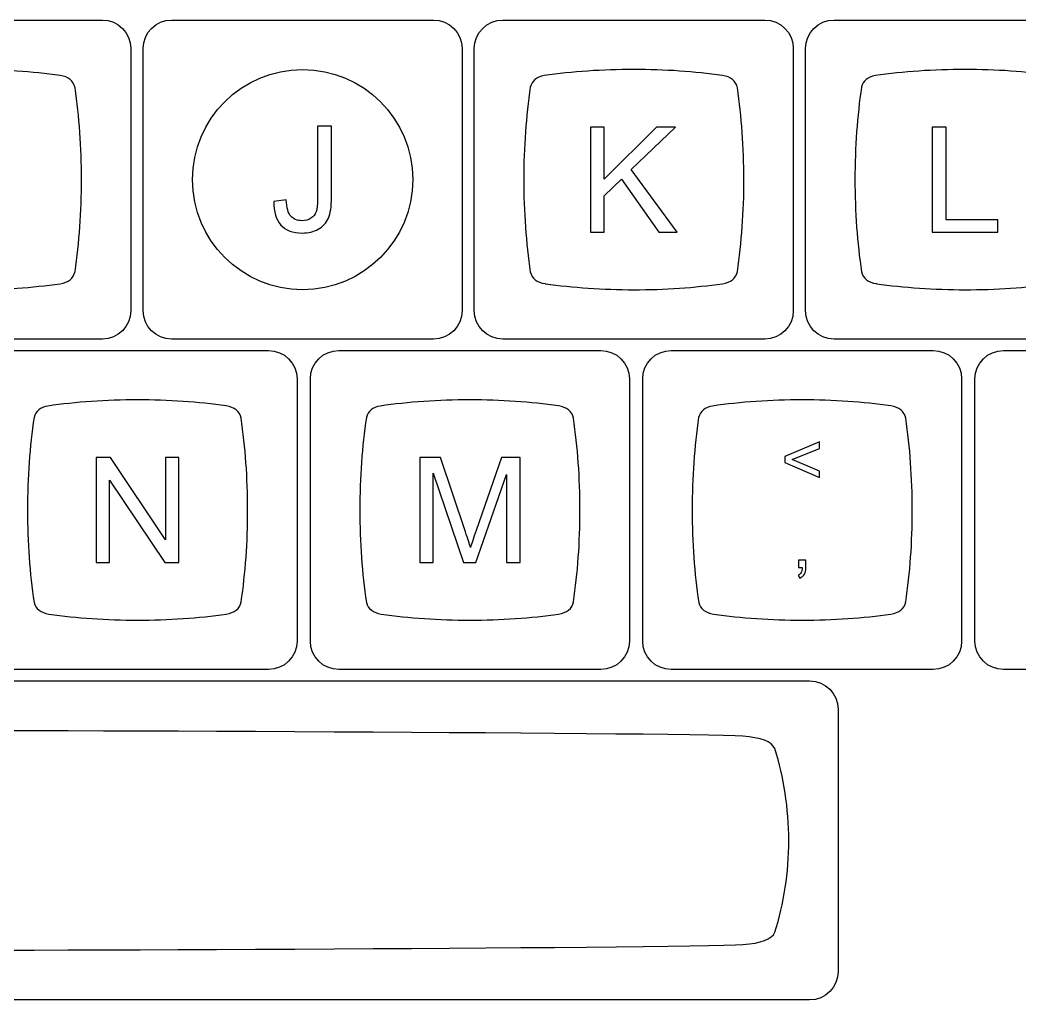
# Model space of a CAD drawing. Header units: millimetres. Extents: x -493 to 473, y -489 to 489.
# Drawn here: x -337.2 to -279.6, y -346.9 to -290.4 of the extents above; entities that cross this region are included whole.
import ezdxf

# ---------------------------------------------------------------- set-up
doc = ezdxf.new("R2010")
doc.units = ezdxf.units.MM
doc.header["$MEASUREMENT"] = 0
doc.layers.add('Layer 1', color=7, linetype='Continuous')

msp = doc.modelspace()

# ---------------------------------------------------------------- linework, layer by layer
at = {"layer": 'Layer 1', "color": 159}
msp.add_ellipse((-320.9403, -299.6455), major_axis=(0, 6.35), ratio=1, dxfattribs=at)
at = {"layer": 'Layer 1', "color": 169}
for points in [[(-347.598, -308.8455), (-347.598, -308.8455), (-332.4906, -308.8455), (-332.4906, -308.8455), (-332.4906, -308.8455), (-331.5851, -308.8455), (-330.8443, -308.1047), (-330.8443, -307.1992), (-330.8443, -307.1992), (-330.8443, -307.1992), (-330.8443, -292.0918), (-330.8443, -292.0918), (-330.8443, -292.0918), (-330.8443, -291.1863), (-331.5851, -290.4455), (-332.4906, -290.4455), (-332.4906, -290.4455), (-332.4906, -290.4455), (-347.598, -290.4455), (-347.598, -290.4455), (-347.598, -290.4455), (-348.5035, -290.4455), (-349.2443, -291.1863), (-349.2443, -292.0918), (-349.2443, -292.0918), (-349.2443, -292.0918), (-349.2443, -307.1992), (-349.2443, -307.1992), (-349.2443, -307.1992), (-349.2443, -308.1047), (-348.5035, -308.8455), (-347.598, -308.8455)], [(-328.494, -308.8455), (-328.494, -308.8455), (-313.3866, -308.8455), (-313.3866, -308.8455), (-313.3866, -308.8455), (-312.4811, -308.8455), (-311.7403, -308.1047), (-311.7403, -307.1992), (-311.7403, -307.1992), (-311.7403, -307.1992), (-311.7403, -292.0918), (-311.7403, -292.0918), (-311.7403, -292.0918), (-311.7403, -291.1863), (-312.4811, -290.4455), (-313.3866, -290.4455), (-313.3866, -290.4455), (-313.3866, -290.4455), (-328.494, -290.4455), (-328.494, -290.4455), (-328.494, -290.4455), (-329.3995, -290.4455), (-330.1403, -291.1863), (-330.1403, -292.0918), (-330.1403, -292.0918), (-330.1403, -292.0918), (-330.1403, -307.1992), (-330.1403, -307.1992), (-330.1403, -307.1992), (-330.1403, -308.1047), (-329.3995, -308.8455), (-328.494, -308.8455)], [(-309.3897, -308.8455), (-309.3897, -308.8455), (-294.2823, -308.8455), (-294.2823, -308.8455), (-294.2823, -308.8455), (-293.3768, -308.8455), (-292.636, -308.1047), (-292.636, -307.1992), (-292.636, -307.1992), (-292.636, -307.1992), (-292.636, -292.0918), (-292.636, -292.0918), (-292.636, -292.0918), (-292.636, -291.1863), (-293.3768, -290.4455), (-294.2823, -290.4455), (-294.2823, -290.4455), (-294.2823, -290.4455), (-309.3897, -290.4455), (-309.3897, -290.4455), (-309.3897, -290.4455), (-310.2952, -290.4455), (-311.036, -291.1863), (-311.036, -292.0918), (-311.036, -292.0918), (-311.036, -292.0918), (-311.036, -307.1992), (-311.036, -307.1992), (-311.036, -307.1992), (-311.036, -308.1047), (-310.2952, -308.8455), (-309.3897, -308.8455)], [(-290.2855, -308.8455), (-290.2855, -308.8455), (-275.1781, -308.8455), (-275.1781, -308.8455), (-275.1781, -308.8455), (-274.2726, -308.8455), (-273.5318, -308.1047), (-273.5318, -307.1992), (-273.5318, -307.1992), (-273.5318, -307.1992), (-273.5318, -292.0918), (-273.5318, -292.0918), (-273.5318, -292.0918), (-273.5318, -291.1863), (-274.2726, -290.4455), (-275.1781, -290.4455), (-275.1781, -290.4455), (-275.1781, -290.4455), (-290.2855, -290.4455), (-290.2855, -290.4455), (-290.2855, -290.4455), (-291.191, -290.4455), (-291.9318, -291.1863), (-291.9318, -292.0918), (-291.9318, -292.0918), (-291.9318, -292.0918), (-291.9318, -307.1992), (-291.9318, -307.1992), (-291.9318, -307.1992), (-291.9318, -308.1047), (-291.191, -308.8455), (-290.2855, -308.8455)], [(-338.014, -327.8955), (-338.014, -327.8955), (-322.9066, -327.8955), (-322.9066, -327.8955), (-322.9066, -327.8955), (-322.0011, -327.8955), (-321.2603, -327.1547), (-321.2603, -326.2492), (-321.2603, -326.2492), (-321.2603, -326.2492), (-321.2603, -311.1418), (-321.2603, -311.1418), (-321.2603, -311.1418), (-321.2603, -310.2363), (-322.0011, -309.4955), (-322.9066, -309.4955), (-322.9066, -309.4955), (-322.9066, -309.4955), (-338.014, -309.4955), (-338.014, -309.4955), (-338.014, -309.4955), (-338.9195, -309.4955), (-339.6603, -310.2363), (-339.6603, -311.1418), (-339.6603, -311.1418), (-339.6603, -311.1418), (-339.6603, -326.2492), (-339.6603, -326.2492), (-339.6603, -326.2492), (-339.6603, -327.1547), (-338.9195, -327.8955), (-338.014, -327.8955)], [(-318.8458, -327.8955), (-318.8458, -327.8955), (-303.7384, -327.8955), (-303.7384, -327.8955), (-303.7384, -327.8955), (-302.8329, -327.8955), (-302.0921, -327.1547), (-302.0921, -326.2492), (-302.0921, -326.2492), (-302.0921, -326.2492), (-302.0921, -311.1418), (-302.0921, -311.1418), (-302.0921, -311.1418), (-302.0921, -310.2363), (-302.8329, -309.4955), (-303.7384, -309.4955), (-303.7384, -309.4955), (-303.7384, -309.4955), (-318.8458, -309.4955), (-318.8458, -309.4955), (-318.8458, -309.4955), (-319.7513, -309.4955), (-320.4921, -310.2363), (-320.4921, -311.1418), (-320.4921, -311.1418), (-320.4921, -311.1418), (-320.4921, -326.2492), (-320.4921, -326.2492), (-320.4921, -326.2492), (-320.4921, -327.1547), (-319.7513, -327.8955), (-318.8458, -327.8955)], [(-299.6776, -327.8955), (-299.6776, -327.8955), (-284.5702, -327.8955), (-284.5702, -327.8955), (-284.5702, -327.8955), (-283.6647, -327.8955), (-282.9239, -327.1547), (-282.9239, -326.2492), (-282.9239, -326.2492), (-282.9239, -326.2492), (-282.9239, -311.1418), (-282.9239, -311.1418), (-282.9239, -311.1418), (-282.9239, -310.2363), (-283.6647, -309.4955), (-284.5702, -309.4955), (-284.5702, -309.4955), (-284.5702, -309.4955), (-299.6776, -309.4955), (-299.6776, -309.4955), (-299.6776, -309.4955), (-300.5831, -309.4955), (-301.3239, -310.2363), (-301.3239, -311.1418), (-301.3239, -311.1418), (-301.3239, -311.1418), (-301.3239, -326.2492), (-301.3239, -326.2492), (-301.3239, -326.2492), (-301.3239, -327.1547), (-300.5831, -327.8955), (-299.6776, -327.8955)], [(-280.5094, -327.8955), (-280.5094, -327.8955), (-265.402, -327.8955), (-265.402, -327.8955), (-265.402, -327.8955), (-264.4965, -327.8955), (-263.7557, -327.1547), (-263.7557, -326.2492), (-263.7557, -326.2492), (-263.7557, -326.2492), (-263.7557, -311.1418), (-263.7557, -311.1418), (-263.7557, -311.1418), (-263.7557, -310.2363), (-264.4965, -309.4955), (-265.402, -309.4955), (-265.402, -309.4955), (-265.402, -309.4955), (-280.5094, -309.4955), (-280.5094, -309.4955), (-280.5094, -309.4955), (-281.4149, -309.4955), (-282.1557, -310.2363), (-282.1557, -311.1418), (-282.1557, -311.1418), (-282.1557, -311.1418), (-282.1557, -326.2492), (-282.1557, -326.2492), (-282.1557, -326.2492), (-282.1557, -327.1547), (-281.4149, -327.8955), (-280.5094, -327.8955)], [(-403.4017, -346.9455), (-403.4017, -346.9455), (-291.6941, -346.9455), (-291.6941, -346.9455), (-291.6941, -346.9455), (-290.7889, -346.9455), (-290.0479, -346.2047), (-290.0479, -345.2992), (-290.0479, -345.2992), (-290.0479, -345.2992), (-290.0479, -330.1918), (-290.0479, -330.1918), (-290.0479, -330.1918), (-290.0479, -329.2863), (-290.7889, -328.5455), (-291.6941, -328.5455), (-291.6941, -328.5455), (-291.6941, -328.5455), (-403.4017, -328.5455), (-403.4017, -328.5455), (-403.4017, -328.5455), (-404.3069, -328.5455), (-405.0479, -329.2863), (-405.0479, -330.1918), (-405.0479, -330.1918), (-405.0479, -330.1918), (-405.0479, -345.2992), (-405.0479, -345.2992), (-405.0479, -345.2992), (-405.0479, -346.2047), (-404.3069, -346.9455), (-403.4017, -346.9455)]]:
    msp.add_open_spline(points, degree=3, knots=[0, 0, 0, 0, 0.1111111, 0.1111111, 0.1111111, 0.1111111, 0.2222222, 0.2222222, 0.2222222, 0.2222222, 0.3333333, 0.3333333, 0.3333333, 0.3333333, 0.4444444, 0.4444444, 0.4444444, 0.4444444, 0.5555556, 0.5555556, 0.5555556, 0.5555556, 0.6666667, 0.6666667, 0.6666667, 0.6666667, 0.7777778, 0.7777778, 0.7777778, 0.7777778, 1, 1, 1, 1], dxfattribs=at)
at = {"layer": 'Layer 1', "color": 159}
for points in [[(-340.0441, -293.296), (-338.2535, -293.2965), (-336.5336, -293.4194), (-334.9314, -293.6449), (-334.9314, -293.6449), (-334.9314, -293.6449), (-334.9314, -293.645), (-334.9314, -293.645), (-334.9314, -293.645), (-334.4446, -293.7179), (-334.1547, -293.9505), (-334.0675, -294.3552), (-334.0675, -294.3552), (-333.8255, -296.0081), (-333.6932, -297.7897), (-333.6928, -299.6475), (-333.6928, -299.6475), (-333.6923, -301.5052), (-333.8238, -303.2868), (-334.065, -304.9397), (-334.065, -304.9397), (-334.152, -305.3439), (-334.4413, -305.5763), (-334.927, -305.6492), (-334.927, -305.6492), (-336.5295, -305.8741), (-338.2499, -305.9963), (-340.0412, -305.9959), (-340.0412, -305.9959), (-341.833, -305.9955), (-343.554, -305.8723), (-345.157, -305.6465), (-345.157, -305.6465), (-345.157, -305.6465), (-345.1569, -305.6461), (-345.1569, -305.6461), (-345.1569, -305.6461), (-345.6299, -305.5753), (-345.9171, -305.3536), (-346.013, -304.9696), (-346.013, -304.9696), (-346.258, -303.3075), (-346.3921, -301.5146), (-346.3925, -299.6445), (-346.3925, -299.6445), (-346.393, -297.7727), (-346.2595, -295.9783), (-346.0149, -294.315), (-346.0149, -294.315), (-345.9223, -293.9481), (-345.6543, -293.7301), (-345.2155, -293.6509), (-345.2155, -293.6509), (-343.5968, -293.4208), (-341.8567, -293.2956), (-340.0441, -293.296)], [(-301.8358, -293.296), (-300.0452, -293.2965), (-298.3253, -293.4194), (-296.7231, -293.6449), (-296.7231, -293.6449), (-296.7231, -293.6449), (-296.7231, -293.645), (-296.7231, -293.645), (-296.7231, -293.645), (-296.2363, -293.7179), (-295.9464, -293.9505), (-295.8592, -294.3552), (-295.8592, -294.3552), (-295.6172, -296.0081), (-295.4849, -297.7897), (-295.4845, -299.6475), (-295.4845, -299.6475), (-295.484, -301.5052), (-295.6155, -303.2868), (-295.8567, -304.9397), (-295.8567, -304.9397), (-295.9437, -305.3439), (-296.233, -305.5763), (-296.7187, -305.6492), (-296.7187, -305.6492), (-298.3212, -305.8741), (-300.0416, -305.9963), (-301.8329, -305.9959), (-301.8329, -305.9959), (-303.6247, -305.9955), (-305.3457, -305.8723), (-306.9487, -305.6465), (-306.9487, -305.6465), (-306.9487, -305.6465), (-306.9486, -305.6461), (-306.9486, -305.6461), (-306.9486, -305.6461), (-307.4216, -305.5753), (-307.7088, -305.3536), (-307.8047, -304.9696), (-307.8047, -304.9696), (-308.0497, -303.3075), (-308.1838, -301.5146), (-308.1842, -299.6445), (-308.1842, -299.6445), (-308.1847, -297.7727), (-308.0512, -295.9783), (-307.8066, -294.315), (-307.8066, -294.315), (-307.714, -293.9481), (-307.446, -293.7301), (-307.0072, -293.6509), (-307.0072, -293.6509), (-305.3885, -293.4208), (-303.6484, -293.2956), (-301.8358, -293.296)], [(-282.7316, -293.296), (-280.941, -293.2965), (-279.2211, -293.4194), (-277.6189, -293.6449), (-277.6189, -293.6449), (-277.6189, -293.6449), (-277.6189, -293.645), (-277.6189, -293.645), (-277.6189, -293.645), (-277.1321, -293.7179), (-276.8422, -293.9505), (-276.755, -294.3552), (-276.755, -294.3552), (-276.513, -296.0081), (-276.3807, -297.7897), (-276.3803, -299.6475), (-276.3803, -299.6475), (-276.3798, -301.5052), (-276.5113, -303.2868), (-276.7525, -304.9397), (-276.7525, -304.9397), (-276.8395, -305.3439), (-277.1288, -305.5763), (-277.6145, -305.6492), (-277.6145, -305.6492), (-279.217, -305.8741), (-280.9374, -305.9963), (-282.7287, -305.9959), (-282.7287, -305.9959), (-284.5205, -305.9955), (-286.2415, -305.8723), (-287.8445, -305.6465), (-287.8445, -305.6465), (-287.8445, -305.6465), (-287.8444, -305.6461), (-287.8444, -305.6461), (-287.8444, -305.6461), (-288.3174, -305.5753), (-288.6046, -305.3536), (-288.7005, -304.9696), (-288.7005, -304.9696), (-288.9455, -303.3075), (-289.0796, -301.5146), (-289.08, -299.6445), (-289.08, -299.6445), (-289.0805, -297.7727), (-288.947, -295.9783), (-288.7024, -294.315), (-288.7024, -294.315), (-288.6098, -293.9481), (-288.3418, -293.7301), (-287.903, -293.6509), (-287.903, -293.6509), (-286.2843, -293.4208), (-284.5442, -293.2956), (-282.7316, -293.296)], [(-330.4601, -312.346), (-328.6695, -312.3465), (-326.9496, -312.4694), (-325.3474, -312.6949), (-325.3474, -312.6949), (-325.3474, -312.6949), (-325.3474, -312.695), (-325.3474, -312.695), (-325.3474, -312.695), (-324.8606, -312.7679), (-324.5707, -313.0005), (-324.4835, -313.4052), (-324.4835, -313.4052), (-324.2415, -315.0581), (-324.1092, -316.8397), (-324.1088, -318.6975), (-324.1088, -318.6975), (-324.1083, -320.5552), (-324.2398, -322.3368), (-324.481, -323.9897), (-324.481, -323.9897), (-324.568, -324.3939), (-324.8573, -324.6263), (-325.343, -324.6992), (-325.343, -324.6992), (-326.9455, -324.9241), (-328.6659, -325.0463), (-330.4572, -325.0459), (-330.4572, -325.0459), (-332.249, -325.0455), (-333.97, -324.9223), (-335.573, -324.6965), (-335.573, -324.6965), (-335.573, -324.6965), (-335.5729, -324.6961), (-335.5729, -324.6961), (-335.5729, -324.6961), (-336.0459, -324.6253), (-336.3331, -324.4036), (-336.429, -324.0196), (-336.429, -324.0196), (-336.674, -322.3575), (-336.8081, -320.5646), (-336.8085, -318.6945), (-336.8085, -318.6945), (-336.809, -316.8227), (-336.6755, -315.0283), (-336.4309, -313.365), (-336.4309, -313.365), (-336.3383, -312.9981), (-336.0703, -312.7801), (-335.6315, -312.7009), (-335.6315, -312.7009), (-334.0128, -312.4708), (-332.2727, -312.3456), (-330.4601, -312.346)], [(-311.2919, -312.346), (-309.5013, -312.3465), (-307.7814, -312.4694), (-306.1792, -312.6949), (-306.1792, -312.6949), (-306.1792, -312.6949), (-306.1792, -312.695), (-306.1792, -312.695), (-306.1792, -312.695), (-305.6924, -312.7679), (-305.4025, -313.0005), (-305.3153, -313.4052), (-305.3153, -313.4052), (-305.0733, -315.0581), (-304.941, -316.8397), (-304.9406, -318.6975), (-304.9406, -318.6975), (-304.9401, -320.5552), (-305.0716, -322.3368), (-305.3128, -323.9897), (-305.3128, -323.9897), (-305.3998, -324.3939), (-305.6891, -324.6263), (-306.1748, -324.6992), (-306.1748, -324.6992), (-307.7773, -324.9241), (-309.4977, -325.0463), (-311.289, -325.0459), (-311.289, -325.0459), (-313.0808, -325.0455), (-314.8018, -324.9223), (-316.4048, -324.6965), (-316.4048, -324.6965), (-316.4048, -324.6965), (-316.4047, -324.6961), (-316.4047, -324.6961), (-316.4047, -324.6961), (-316.8777, -324.6253), (-317.1649, -324.4036), (-317.2608, -324.0196), (-317.2608, -324.0196), (-317.5058, -322.3575), (-317.6399, -320.5646), (-317.6403, -318.6945), (-317.6403, -318.6945), (-317.6408, -316.8227), (-317.5073, -315.0283), (-317.2627, -313.365), (-317.2627, -313.365), (-317.1701, -312.9981), (-316.9021, -312.7801), (-316.4633, -312.7009), (-316.4633, -312.7009), (-314.8446, -312.4708), (-313.1045, -312.3456), (-311.2919, -312.346)], [(-292.1237, -312.346), (-290.3331, -312.3465), (-288.6132, -312.4694), (-287.011, -312.6949), (-287.011, -312.6949), (-287.011, -312.6949), (-287.011, -312.695), (-287.011, -312.695), (-287.011, -312.695), (-286.5242, -312.7679), (-286.2343, -313.0005), (-286.1471, -313.4052), (-286.1471, -313.4052), (-285.9051, -315.0581), (-285.7728, -316.8397), (-285.7724, -318.6975), (-285.7724, -318.6975), (-285.7719, -320.5552), (-285.9034, -322.3368), (-286.1446, -323.9897), (-286.1446, -323.9897), (-286.2316, -324.3939), (-286.5209, -324.6263), (-287.0066, -324.6992), (-287.0066, -324.6992), (-288.6091, -324.9241), (-290.3295, -325.0463), (-292.1208, -325.0459), (-292.1208, -325.0459), (-293.9126, -325.0455), (-295.6336, -324.9223), (-297.2366, -324.6965), (-297.2366, -324.6965), (-297.2366, -324.6965), (-297.2365, -324.6961), (-297.2365, -324.6961), (-297.2365, -324.6961), (-297.7095, -324.6253), (-297.9967, -324.4036), (-298.0926, -324.0196), (-298.0926, -324.0196), (-298.3376, -322.3575), (-298.4717, -320.5646), (-298.4721, -318.6945), (-298.4721, -318.6945), (-298.4726, -316.8227), (-298.3391, -315.0283), (-298.0945, -313.365), (-298.0945, -313.365), (-298.0019, -312.9981), (-297.7339, -312.7801), (-297.2951, -312.7009), (-297.2951, -312.7009), (-295.6764, -312.4708), (-293.9363, -312.3456), (-292.1237, -312.346)], [(-347.5479, -331.3961), (-343.6946, -331.3965), (-298.974, -331.5186), (-295.5472, -331.7442), (-295.5472, -331.7442), (-295.5472, -331.7442), (-295.5472, -331.7442), (-295.5472, -331.7442), (-295.5472, -331.7442), (-294.5062, -331.8171), (-293.8861, -332.0497), (-293.6993, -332.4544), (-293.6993, -332.4544), (-293.1821, -334.1074), (-292.8989, -335.889), (-292.8981, -337.7466), (-292.8981, -337.7466), (-292.8973, -339.6043), (-293.1784, -341.386), (-293.6941, -343.0389), (-293.6941, -343.0389), (-293.8802, -343.4431), (-294.499, -343.6755), (-295.5378, -343.7483), (-295.5378, -343.7483), (-298.9654, -343.9733), (-343.7098, -344.0963), (-347.5416, -344.0959), (-347.5416, -344.0959), (-351.3733, -344.0956), (-396.1265, -343.9723), (-399.5551, -343.7466), (-399.5551, -343.7466), (-399.5551, -343.7466), (-399.5549, -343.7461), (-399.5549, -343.7461), (-399.5549, -343.7461), (-400.5665, -343.6753), (-401.1809, -343.4536), (-401.3859, -343.0697), (-401.3859, -343.0697), (-401.9098, -341.4075), (-402.1969, -339.6153), (-402.1977, -337.7445), (-402.1977, -337.7445), (-402.1985, -335.8736), (-401.9132, -334.0783), (-401.3899, -332.415), (-401.3899, -332.415), (-401.192, -332.0481), (-400.6187, -331.8302), (-399.6802, -331.7509), (-399.6802, -331.7509), (-396.2179, -331.5209), (-351.4012, -331.3957), (-347.5479, -331.3961)]]:
    msp.add_open_spline(points, degree=3, knots=[0, 0, 0, 0, 0.0666667, 0.0666667, 0.0666667, 0.0666667, 0.1333333, 0.1333333, 0.1333333, 0.1333333, 0.2, 0.2, 0.2, 0.2, 0.2666667, 0.2666667, 0.2666667, 0.2666667, 0.3333333, 0.3333333, 0.3333333, 0.3333333, 0.4, 0.4, 0.4, 0.4, 0.4666667, 0.4666667, 0.4666667, 0.4666667, 0.5333333, 0.5333333, 0.5333333, 0.5333333, 0.6, 0.6, 0.6, 0.6, 0.6666667, 0.6666667, 0.6666667, 0.6666667, 0.7333333, 0.7333333, 0.7333333, 0.7333333, 0.8, 0.8, 0.8, 0.8, 0.8666667, 0.8666667, 0.8666667, 0.8666667, 1, 1, 1, 1], dxfattribs=at)
at = {"layer": 'Layer 1', "color": 132}
for points, knots in [([(-322.5984, -300.9042), (-322.5984, -300.9042), (-321.8787, -300.8055), (-321.8787, -300.8055), (-321.8787, -300.8055), (-321.8589, -301.2697), (-321.7729, -301.5872), (-321.6191, -301.7594), (-321.6191, -301.7594), (-321.4652, -301.9301), (-321.2507, -302.0162), (-320.9784, -302.0162), (-320.9784, -302.0162), (-320.778, -302.0162), (-320.6045, -301.9696), (-320.4591, -301.8779), (-320.4591, -301.8779), (-320.3138, -301.7848), (-320.2122, -301.6592), (-320.1571, -301.5011), (-320.1571, -301.5011), (-320.1021, -301.3431), (-320.0753, -301.0891), (-320.0753, -300.742), (-320.0753, -300.742), (-320.0753, -300.742), (-320.0753, -296.5636), (-320.0753, -296.5636), (-320.0753, -296.5636), (-320.0753, -296.5636), (-319.271, -296.5636), (-319.271, -296.5636), (-319.271, -296.5636), (-319.271, -296.5636), (-319.271, -300.694), (-319.271, -300.694), (-319.271, -300.694), (-319.271, -301.2006), (-319.3316, -301.5929), (-319.4544, -301.8723), (-319.4544, -301.8723), (-319.5772, -302.1503), (-319.7705, -302.3619), (-320.0372, -302.5087), (-320.0372, -302.5087), (-320.3025, -302.654), (-320.6143, -302.7274), (-320.9713, -302.7274), (-320.9713, -302.7274), (-321.5033, -302.7274), (-321.9097, -302.575), (-322.192, -302.2688), (-322.192, -302.2688), (-322.4742, -301.9626), (-322.6097, -301.5082), (-322.5984, -300.9042)], [0, 0, 0, 0, 0.0666667, 0.0666667, 0.0666667, 0.0666667, 0.1333333, 0.1333333, 0.1333333, 0.1333333, 0.2, 0.2, 0.2, 0.2, 0.2666667, 0.2666667, 0.2666667, 0.2666667, 0.3333333, 0.3333333, 0.3333333, 0.3333333, 0.4, 0.4, 0.4, 0.4, 0.4666667, 0.4666667, 0.4666667, 0.4666667, 0.5333333, 0.5333333, 0.5333333, 0.5333333, 0.6, 0.6, 0.6, 0.6, 0.6666667, 0.6666667, 0.6666667, 0.6666667, 0.7333333, 0.7333333, 0.7333333, 0.7333333, 0.8, 0.8, 0.8, 0.8, 0.8666667, 0.8666667, 0.8666667, 0.8666667, 1, 1, 1, 1]), ([(-304.3405, -302.6771), (-304.3405, -302.6771), (-304.3405, -296.6149), (-304.3405, -296.6149), (-304.3405, -296.6149), (-304.3405, -296.6149), (-303.5362, -296.6149), (-303.5362, -296.6149), (-303.5362, -296.6149), (-303.5362, -296.6149), (-303.5362, -299.6206), (-303.5362, -299.6206), (-303.5362, -299.6206), (-303.5362, -299.6206), (-300.5249, -296.6149), (-300.5249, -296.6149), (-300.5249, -296.6149), (-300.5249, -296.6149), (-299.4383, -296.6149), (-299.4383, -296.6149), (-299.4383, -296.6149), (-299.4383, -296.6149), (-301.9811, -299.0731), (-301.9811, -299.0731), (-301.9811, -299.0731), (-301.9811, -299.0731), (-299.3282, -302.6771), (-299.3282, -302.6771), (-299.3282, -302.6771), (-299.3282, -302.6771), (-300.3866, -302.6771), (-300.3866, -302.6771), (-300.3866, -302.6771), (-300.3866, -302.6771), (-302.5442, -299.6178), (-302.5442, -299.6178), (-302.5442, -299.6178), (-302.5442, -299.6178), (-303.5362, -300.5774), (-303.5362, -300.5774), (-303.5362, -300.5774), (-303.5362, -300.5774), (-303.5362, -302.6771), (-303.5362, -302.6771), (-303.5362, -302.6771), (-303.5362, -302.6771), (-304.3405, -302.6771), (-304.3405, -302.6771)], [0, 0, 0, 0, 0.0769231, 0.0769231, 0.0769231, 0.0769231, 0.1538462, 0.1538462, 0.1538462, 0.1538462, 0.2307692, 0.2307692, 0.2307692, 0.2307692, 0.3076923, 0.3076923, 0.3076923, 0.3076923, 0.3846154, 0.3846154, 0.3846154, 0.3846154, 0.4615385, 0.4615385, 0.4615385, 0.4615385, 0.5384615, 0.5384615, 0.5384615, 0.5384615, 0.6153846, 0.6153846, 0.6153846, 0.6153846, 0.6923077, 0.6923077, 0.6923077, 0.6923077, 0.7692308, 0.7692308, 0.7692308, 0.7692308, 0.8461538, 0.8461538, 0.8461538, 0.8461538, 1, 1, 1, 1]), ([(-284.6241, -302.6766), (-284.6241, -302.6766), (-284.6241, -296.6144), (-284.6241, -296.6144), (-284.6241, -296.6144), (-284.6241, -296.6144), (-283.8198, -296.6144), (-283.8198, -296.6144), (-283.8198, -296.6144), (-283.8198, -296.6144), (-283.8198, -301.9654), (-283.8198, -301.9654), (-283.8198, -301.9654), (-283.8198, -301.9654), (-280.8395, -301.9654), (-280.8395, -301.9654), (-280.8395, -301.9654), (-280.8395, -301.9654), (-280.8395, -302.6766), (-280.8395, -302.6766), (-280.8395, -302.6766), (-280.8395, -302.6766), (-284.6241, -302.6766), (-284.6241, -302.6766)], [0, 0, 0, 0, 0.1428571, 0.1428571, 0.1428571, 0.1428571, 0.2857143, 0.2857143, 0.2857143, 0.2857143, 0.4285714, 0.4285714, 0.4285714, 0.4285714, 0.5714286, 0.5714286, 0.5714286, 0.5714286, 0.7142857, 0.7142857, 0.7142857, 0.7142857, 1, 1, 1, 1]), ([(-293.1229, -315.9647), (-293.1229, -315.9647), (-293.1229, -315.6176), (-293.1229, -315.6176), (-293.1229, -315.6176), (-293.1229, -315.6176), (-291.1249, -314.771), (-291.1249, -314.771), (-291.1249, -314.771), (-291.1249, -314.771), (-291.1249, -315.1435), (-291.1249, -315.1435), (-291.1249, -315.1435), (-291.1249, -315.1435), (-292.7081, -315.7933), (-292.7081, -315.7933), (-292.7081, -315.7933), (-292.7081, -315.7933), (-291.1249, -316.4515), (-291.1249, -316.4515), (-291.1249, -316.4515), (-291.1249, -316.4515), (-291.1249, -316.8241), (-291.1249, -316.8241), (-291.1249, -316.8241), (-291.1249, -316.8241), (-293.1229, -315.9647), (-293.1229, -315.9647)], [0, 0, 0, 0, 0.125, 0.125, 0.125, 0.125, 0.25, 0.25, 0.25, 0.25, 0.375, 0.375, 0.375, 0.375, 0.5, 0.5, 0.5, 0.5, 0.625, 0.625, 0.625, 0.625, 0.75, 0.75, 0.75, 0.75, 1, 1, 1, 1]), ([(-332.8462, -321.7271), (-332.8462, -321.7271), (-332.8462, -315.6649), (-332.8462, -315.6649), (-332.8462, -315.6649), (-332.8462, -315.6649), (-332.0221, -315.6649), (-332.0221, -315.6649), (-332.0221, -315.6649), (-332.0221, -315.6649), (-328.8415, -320.4232), (-328.8415, -320.4232), (-328.8415, -320.4232), (-328.8415, -320.4232), (-328.8415, -315.6649), (-328.8415, -315.6649), (-328.8415, -315.6649), (-328.8415, -315.6649), (-328.071, -315.6649), (-328.071, -315.6649), (-328.071, -315.6649), (-328.071, -315.6649), (-328.071, -321.7271), (-328.071, -321.7271), (-328.071, -321.7271), (-328.071, -321.7271), (-328.8951, -321.7271), (-328.8951, -321.7271), (-328.8951, -321.7271), (-328.8951, -321.7271), (-332.0758, -316.9688), (-332.0758, -316.9688), (-332.0758, -316.9688), (-332.0758, -316.9688), (-332.0758, -321.7271), (-332.0758, -321.7271), (-332.0758, -321.7271), (-332.0758, -321.7271), (-332.8462, -321.7271), (-332.8462, -321.7271)], [0, 0, 0, 0, 0.0909091, 0.0909091, 0.0909091, 0.0909091, 0.1818182, 0.1818182, 0.1818182, 0.1818182, 0.2727273, 0.2727273, 0.2727273, 0.2727273, 0.3636364, 0.3636364, 0.3636364, 0.3636364, 0.4545455, 0.4545455, 0.4545455, 0.4545455, 0.5454545, 0.5454545, 0.5454545, 0.5454545, 0.6363636, 0.6363636, 0.6363636, 0.6363636, 0.7272727, 0.7272727, 0.7272727, 0.7272727, 0.8181818, 0.8181818, 0.8181818, 0.8181818, 1, 1, 1, 1]), ([(-314.1818, -321.7271), (-314.1818, -321.7271), (-314.1818, -315.6649), (-314.1818, -315.6649), (-314.1818, -315.6649), (-314.1818, -315.6649), (-312.9795, -315.6649), (-312.9795, -315.6649), (-312.9795, -315.6649), (-312.9795, -315.6649), (-311.5458, -319.9561), (-311.5458, -319.9561), (-311.5458, -319.9561), (-311.4132, -320.3555), (-311.3172, -320.6547), (-311.2566, -320.8536), (-311.2566, -320.8536), (-311.1874, -320.6335), (-311.0788, -320.3089), (-310.932, -319.8814), (-310.932, -319.8814), (-310.932, -319.8814), (-309.4729, -315.6649), (-309.4729, -315.6649), (-309.4729, -315.6649), (-309.4729, -315.6649), (-308.399, -315.6649), (-308.399, -315.6649), (-308.399, -315.6649), (-308.399, -315.6649), (-308.399, -321.7271), (-308.399, -321.7271), (-308.399, -321.7271), (-308.399, -321.7271), (-309.1695, -321.7271), (-309.1695, -321.7271), (-309.1695, -321.7271), (-309.1695, -321.7271), (-309.1695, -316.6555), (-309.1695, -316.6555), (-309.1695, -316.6555), (-309.1695, -316.6555), (-310.9391, -321.7271), (-310.9391, -321.7271), (-310.9391, -321.7271), (-310.9391, -321.7271), (-311.6615, -321.7271), (-311.6615, -321.7271), (-311.6615, -321.7271), (-311.6615, -321.7271), (-313.4113, -316.5624), (-313.4113, -316.5624), (-313.4113, -316.5624), (-313.4113, -316.5624), (-313.4113, -321.7271), (-313.4113, -321.7271), (-313.4113, -321.7271), (-313.4113, -321.7271), (-314.1818, -321.7271), (-314.1818, -321.7271)], [0, 0, 0, 0, 0.0625, 0.0625, 0.0625, 0.0625, 0.125, 0.125, 0.125, 0.125, 0.1875, 0.1875, 0.1875, 0.1875, 0.25, 0.25, 0.25, 0.25, 0.3125, 0.3125, 0.3125, 0.3125, 0.375, 0.375, 0.375, 0.375, 0.4375, 0.4375, 0.4375, 0.4375, 0.5, 0.5, 0.5, 0.5, 0.5625, 0.5625, 0.5625, 0.5625, 0.625, 0.625, 0.625, 0.625, 0.6875, 0.6875, 0.6875, 0.6875, 0.75, 0.75, 0.75, 0.75, 0.8125, 0.8125, 0.8125, 0.8125, 0.875, 0.875, 0.875, 0.875, 1, 1, 1, 1]), ([(-292.3353, -322.0188), (-292.3353, -322.0188), (-292.3353, -321.5955), (-292.3353, -321.5955), (-292.3353, -321.5955), (-292.3353, -321.5955), (-291.9119, -321.5955), (-291.9119, -321.5955), (-291.9119, -321.5955), (-291.9119, -321.5955), (-291.9119, -322.0188), (-291.9119, -322.0188), (-291.9119, -322.0188), (-291.9119, -322.1747), (-291.9395, -322.301), (-291.9952, -322.397), (-291.9952, -322.397), (-292.0502, -322.4929), (-292.1384, -322.5677), (-292.2591, -322.6199), (-292.2591, -322.6199), (-292.2591, -322.6199), (-292.3607, -322.459), (-292.3607, -322.459), (-292.3607, -322.459), (-292.2816, -322.4245), (-292.2238, -322.3737), (-292.1871, -322.3074), (-292.1871, -322.3074), (-292.1497, -322.2403), (-292.1285, -322.1444), (-292.1243, -322.0188), (-292.1243, -322.0188), (-292.1243, -322.0188), (-292.3353, -322.0188), (-292.3353, -322.0188)], [0, 0, 0, 0, 0.1, 0.1, 0.1, 0.1, 0.2, 0.2, 0.2, 0.2, 0.3, 0.3, 0.3, 0.3, 0.4, 0.4, 0.4, 0.4, 0.5, 0.5, 0.5, 0.5, 0.6, 0.6, 0.6, 0.6, 0.7, 0.7, 0.7, 0.7, 0.8, 0.8, 0.8, 0.8, 1, 1, 1, 1])]:
    msp.add_open_spline(points, degree=3, knots=knots, dxfattribs=at)

doc.saveas('drawing.dxf')
